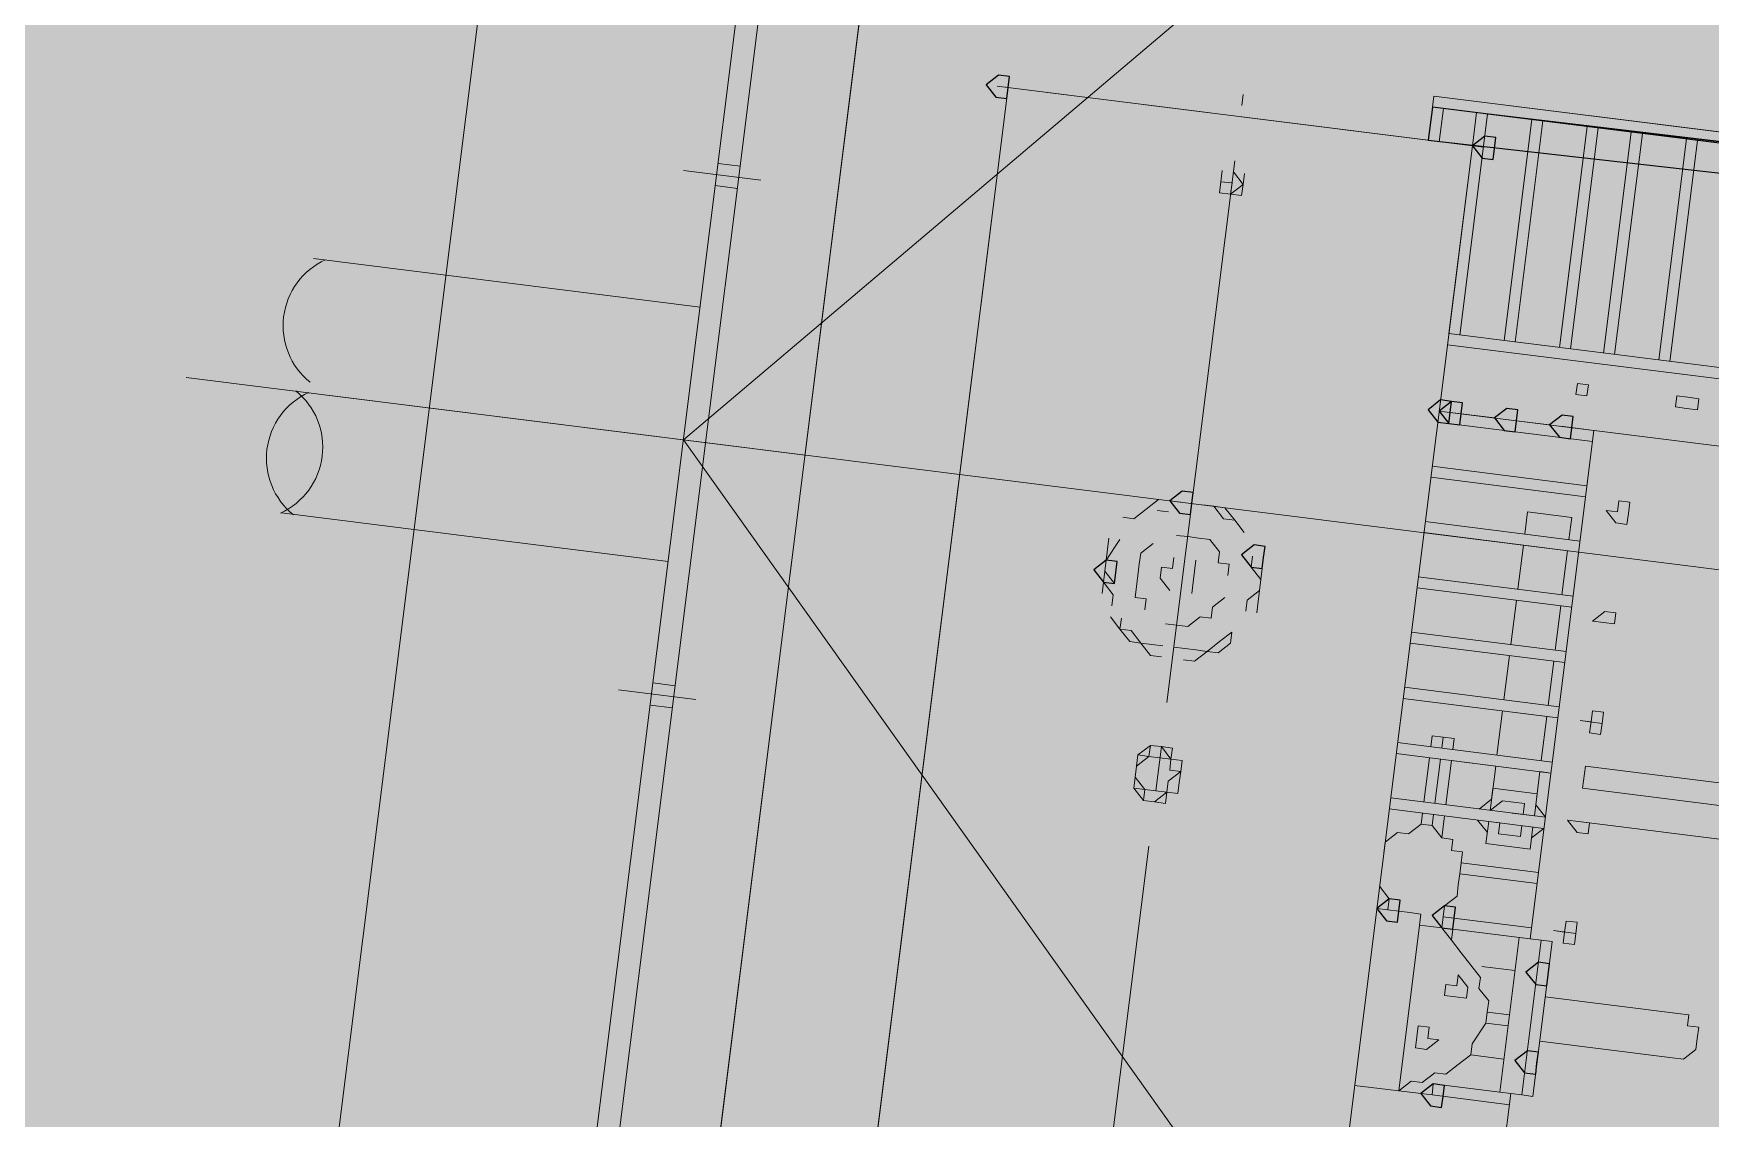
# Model space of a CAD drawing. Header units: metres. Extents: x -4 to 509425, y 7549 to 4732445.
# Drawn here: x 475990.582 to 475991.856, y 4719721.5 to 4719722.325 of the extents above; entities that cross this region are included whole.
import ezdxf

# ---------------------------------------------------------------- set-up
doc = ezdxf.new("R2010")
doc.units = ezdxf.units.M
doc.header["$LTSCALE"] = 0.01
doc.header["$MEASUREMENT"] = 0
doc.layers.get('0').update_dxf_attribs({"lineweight": 0})
doc.layers.add('_SUBESTACIÓN', color=1, linetype='Continuous')
doc.layers.add('SUBESTACION LA VID', color=253, linetype='Continuous')

# ---------------------------------------------------------------- blocks, each defined once
blk = doc.blocks.new('A$Cfff6051d')
at = {"layer": 'SUBESTACION LA VID', "transparency": 33554687}
h = blk.add_hatch(color=256, dxfattribs=at)
h.dxf.hatch_style = 2
h.paths.add_polyline_path([(475991.3225, 4719722.2835), (475991.3235, 4719722.2919), (475991.3151, 4719722.293), (475991.3057, 4719722.2856), (475991.313, 4719722.2762), (475991.3214, 4719722.2751)])
h = blk.add_hatch(color=256, dxfattribs=at)
h.dxf.hatch_style = 2
h.paths.add_polyline_path([(475991.6921, 4719722.2372), (475991.6932, 4719722.2456), (475991.6848, 4719722.2466), (475991.6753, 4719722.2393), (475991.6827, 4719722.2298), (475991.6911, 4719722.2288)])
h = blk.add_hatch(color=256, dxfattribs=at)
h.dxf.hatch_style = 2
h.paths.add_polyline_path([(475991.6584, 4719722.0366), (475991.6595, 4719722.045), (475991.6511, 4719722.0461), (475991.6416, 4719722.0387), (475991.649, 4719722.0293), (475991.6574, 4719722.0282)])
h = blk.add_hatch(color=256, dxfattribs=at)
h.dxf.hatch_style = 2
h.paths.add_polyline_path([(475991.6584, 4719722.0366), (475991.6595, 4719722.045), (475991.6511, 4719722.0461), (475991.6416, 4719722.0387), (475991.649, 4719722.0293), (475991.6574, 4719722.0282)])
h = blk.add_hatch(color=256, dxfattribs=at)
h.dxf.hatch_style = 2
h.paths.add_polyline_path([(475991.6668, 4719722.0356), (475991.6679, 4719722.044), (475991.6595, 4719722.045), (475991.65, 4719722.0377), (475991.6574, 4719722.0282), (475991.6658, 4719722.0272)])
h = blk.add_hatch(color=256, dxfattribs=at)
h.dxf.hatch_style = 2
h.paths.add_polyline_path([(475991.7088, 4719722.0303), (475991.7099, 4719722.0387), (475991.7015, 4719722.0397), (475991.692, 4719722.0324), (475991.6994, 4719722.0229), (475991.7078, 4719722.0219)])
h = blk.add_hatch(color=256, dxfattribs=at)
h.dxf.hatch_style = 2
h.paths.add_polyline_path([(475991.7508, 4719722.025), (475991.7519, 4719722.0334), (475991.7435, 4719722.0345), (475991.734, 4719722.0271), (475991.7414, 4719722.0177), (475991.7498, 4719722.0166)])
h = blk.add_hatch(color=256, dxfattribs=at)
h.dxf.hatch_style = 2
h.paths.add_polyline_path([(475991.462, 4719721.9674), (475991.4631, 4719721.9758), (475991.4547, 4719721.9768), (475991.4452, 4719721.9695), (475991.4526, 4719721.96), (475991.461, 4719721.959)])
h = blk.add_hatch(color=256, dxfattribs=at)
h.dxf.hatch_style = 2
h.paths.add_polyline_path([(475991.5166, 4719721.9264), (475991.5177, 4719721.9348), (475991.5093, 4719721.9359), (475991.4998, 4719721.9285), (475991.5072, 4719721.9191), (475991.5156, 4719721.918)])
h = blk.add_hatch(color=256, dxfattribs=at)
h.dxf.hatch_style = 2
h.paths.add_polyline_path([(475991.5166, 4719721.9264), (475991.5177, 4719721.9348), (475991.5093, 4719721.9359), (475991.4998, 4719721.9285), (475991.5072, 4719721.9191), (475991.5156, 4719721.918)])
h = blk.add_hatch(color=256, dxfattribs=at)
h.dxf.hatch_style = 2
h.paths.add_polyline_path([(475991.4043, 4719721.9149), (475991.4053, 4719721.9233), (475991.3969, 4719721.9243), (475991.3875, 4719721.917), (475991.3948, 4719721.9075), (475991.4032, 4719721.9065)])
h = blk.add_hatch(color=256, dxfattribs=at)
h.dxf.hatch_style = 2
h.paths.add_polyline_path([(475991.6194, 4719721.6575), (475991.6205, 4719721.6659), (475991.6121, 4719721.667), (475991.6026, 4719721.6597), (475991.61, 4719721.6502), (475991.6184, 4719721.6491)])
h = blk.add_hatch(color=256, dxfattribs=at)
h.dxf.hatch_style = 2
h.paths.add_polyline_path([(475991.6194, 4719721.6575), (475991.6205, 4719721.6659), (475991.6121, 4719721.667), (475991.6026, 4719721.6597), (475991.61, 4719721.6502), (475991.6184, 4719721.6491)])
h = blk.add_hatch(color=256, dxfattribs=at)
h.dxf.hatch_style = 2
h.paths.add_polyline_path([(475991.6194, 4719721.6575), (475991.6205, 4719721.6659), (475991.6121, 4719721.667), (475991.6026, 4719721.6597), (475991.61, 4719721.6502), (475991.6184, 4719721.6491)])
h = blk.add_hatch(color=256, dxfattribs=at)
h.dxf.hatch_style = 2
h.paths.add_polyline_path([(475991.6614, 4719721.6523), (475991.6625, 4719721.6607), (475991.6541, 4719721.6617), (475991.6446, 4719721.6544), (475991.652, 4719721.6449), (475991.6604, 4719721.6439)])
h = blk.add_hatch(color=256, dxfattribs=at)
h.dxf.hatch_style = 2
h.paths.add_polyline_path([(475991.6614, 4719721.6523), (475991.6625, 4719721.6607), (475991.6541, 4719721.6617), (475991.6446, 4719721.6544), (475991.652, 4719721.6449), (475991.6604, 4719721.6439)])
h = blk.add_hatch(color=256, dxfattribs=at)
h.dxf.hatch_style = 2
h.paths.add_polyline_path([(475991.7328, 4719721.6092), (475991.7339, 4719721.6176), (475991.7255, 4719721.6187), (475991.716, 4719721.6113), (475991.7234, 4719721.6019), (475991.7318, 4719721.6008)])
h = blk.add_hatch(color=256, dxfattribs=at)
h.dxf.hatch_style = 2
h.paths.add_polyline_path([(475991.7244, 4719721.542), (475991.7255, 4719721.5504), (475991.7171, 4719721.5515), (475991.7076, 4719721.5441), (475991.715, 4719721.5347), (475991.7234, 4719721.5336)])
h = blk.add_hatch(color=256, dxfattribs=at)
h.dxf.hatch_style = 2
h.paths.add_polyline_path([(475991.653, 4719721.5168), (475991.654, 4719721.5252), (475991.6456, 4719721.5263), (475991.6362, 4719721.5189), (475991.6435, 4719721.5095), (475991.6519, 4719721.5084)])
at = {"layer": 'SUBESTACION LA VID', "lineweight": 15}
for p, q in [((475990.9618, 4719720.9721), (475991.223, 4719723.0554)), ((475991.3225, 4719722.2835), (475991.1972, 4719721.2839)), ((475991.501, 4719722.2782), (475991.5, 4719722.2698)), ((475991.6417, 4719722.2435), (475991.6449, 4719722.2687)), ((475991.6533, 4719722.2676), (475991.6501, 4719722.2424)), ((475991.6869, 4719722.2634), (475991.6658, 4719722.0954)), ((475991.6753, 4719722.2393), (475991.6785, 4719722.2645)), ((475991.6994, 4719722.0912), (475991.7205, 4719722.2592)), ((475991.7289, 4719722.2582), (475991.7078, 4719722.0901)), ((475991.7414, 4719722.0859), (475991.7625, 4719722.2539)), ((475991.7709, 4719722.2529), (475991.7498, 4719722.0849)), ((475991.775, 4719722.0817), (475991.7961, 4719722.2497)), ((475991.8045, 4719722.2487), (475991.7834, 4719722.0807)), ((475991.817, 4719722.0765), (475991.8381, 4719722.2445)), ((475991.8465, 4719722.2434), (475991.8254, 4719722.0754)), ((475991.4947, 4719722.2278), (475991.4431, 4719721.8162)), ((475991.55, 4719721.2396), (475991.6753, 4719722.2393)), ((475991.6574, 4719722.0965), (475991.6753, 4719722.2393)), ((475991.0757, 4719722.2206), (475991.1345, 4719722.2132)), ((475991.102, 4719722.2258), (475991.1188, 4719722.2237)), ((475991.4842, 4719722.212), (475991.4852, 4719722.2204)), ((475991.0998, 4719722.209), (475991.1167, 4719722.2069)), ((475991.4831, 4719722.2036), (475991.4842, 4719722.212)), ((475991.4926, 4719722.211), (475991.4926, 4719722.211)), ((475990.7943, 4719722.1535), (475991.0883, 4719722.1166)), ((475992.0764, 4719722.0354), (475991.6564, 4719722.0881)), ((475993.4971, 4719721.8658), (475991.6574, 4719722.0965)), ((475990.6976, 4719722.0632), (475991.168, 4719722.0042)), ((475990.8068, 4719722.0495), (475993.9569, 4719721.6546)), ((475991.7676, 4719722.0229), (475991.65, 4719722.0377)), ((475992.0701, 4719721.985), (475991.65, 4719722.0377)), ((475991.6584, 4719722.0366), (475991.692, 4719722.0324)), ((475991.649, 4719722.0293), (475991.7666, 4719722.0145)), ((475991.7004, 4719722.0313), (475991.734, 4719722.0271)), ((475991.7424, 4719722.0261), (475991.7676, 4719722.0229)), ((475991.7676, 4719722.0229), (475991.7192, 4719721.6365)), ((475991.6437, 4719721.9873), (475991.7613, 4719721.9725)), ((475991.7624, 4719721.9809), (475991.6448, 4719721.9957)), ((475991.064, 4719721.9234), (475990.77, 4719721.9603)), ((475991.4442, 4719721.9611), (475991.4358, 4719721.9621)), ((475991.7151, 4719721.9442), (475991.7172, 4719721.961)), ((475991.7571, 4719721.9389), (475991.6395, 4719721.9537)), ((475991.6385, 4719721.9453), (475991.7561, 4719721.9305)), ((475991.7098, 4719721.9022), (475991.7141, 4719721.9358)), ((475991.7434, 4719721.898), (475991.7477, 4719721.9316)), ((475991.3959, 4719721.9159), (475991.4032, 4719721.9065)), ((475991.4452, 4719721.9012), (475991.4379, 4719721.9107)), ((475991.5145, 4719721.9096), (475991.5072, 4719721.9191)), ((475991.7518, 4719721.8969), (475991.6342, 4719721.9117)), ((475991.4022, 4719721.8981), (475991.4011, 4719721.8897)), ((475991.6332, 4719721.9033), (475991.7508, 4719721.8885)), ((475991.7046, 4719721.8602), (475991.7088, 4719721.8938)), ((475991.7382, 4719721.856), (475991.7424, 4719721.8896)), ((475991.776, 4719721.8854), (475991.7844, 4719721.8843)), ((475991.4484, 4719721.8582), (475991.4568, 4719721.8571)), ((475991.6279, 4719721.8613), (475991.7455, 4719721.8465)), ((475991.7466, 4719721.8549), (475991.629, 4719721.8697)), ((475991.4652, 4719721.8561), (475991.4736, 4719721.855)), ((475991.6993, 4719721.8182), (475991.7035, 4719721.8518)), ((475991.7329, 4719721.814), (475991.7371, 4719721.8476)), ((475991.0262, 4719721.8258), (475991.085, 4719721.8184)), ((475991.0525, 4719721.831), (475991.0693, 4719721.8289)), ((475991.7413, 4719721.8129), (475991.6237, 4719721.8277)), ((475991.0504, 4719721.8142), (475991.0672, 4719721.8121)), ((475991.6227, 4719721.8193), (475991.7403, 4719721.8045)), ((475991.694, 4719721.7762), (475991.6983, 4719721.8098)), ((475991.7276, 4719721.772), (475991.7319, 4719721.8056)), ((475991.7571, 4719721.8024), (475991.7739, 4719721.8003)), ((475991.4389, 4719721.7826), (475991.4347, 4719721.749)), ((475991.736, 4719721.7709), (475991.6184, 4719721.7857)), ((475991.6436, 4719721.7825), (475991.6447, 4719721.7909)), ((475991.6615, 4719721.7888), (475991.6447, 4719721.7909)), ((475991.652, 4719721.7814), (475991.6531, 4719721.7898)), ((475991.6615, 4719721.7888), (475991.6604, 4719721.7804)), ((475991.6174, 4719721.7773), (475991.735, 4719721.7625)), ((475991.6384, 4719721.7405), (475991.6426, 4719721.7741)), ((475991.651, 4719721.773), (475991.6468, 4719721.7394)), ((475991.6594, 4719721.772), (475991.6552, 4719721.7384)), ((475991.693, 4719721.7678), (475991.6594, 4719721.772)), ((475991.6888, 4719721.7342), (475991.693, 4719721.7678)), ((475991.7224, 4719721.73), (475991.7266, 4719721.7636)), ((475991.735, 4719721.7625), (475991.7266, 4719721.7636)), ((475991.7308, 4719721.7289), (475991.6132, 4719721.7437)), ((475991.7245, 4719721.7468), (475991.6909, 4719721.751)), ((475991.6121, 4719721.7353), (475991.7297, 4719721.7205)), ((475991.6363, 4719721.7237), (475991.6373, 4719721.7321)), ((475991.6457, 4719721.731), (475991.6447, 4719721.7226)), ((475991.7056, 4719721.7321), (475991.7224, 4719721.73)), ((475991.6541, 4719721.73), (475991.652, 4719721.7132)), ((475991.6867, 4719721.7174), (475991.6793, 4719721.7268)), ((475991.6856, 4719721.709), (475991.6877, 4719721.7258)), ((475991.7297, 4719721.7205), (475991.7203, 4719721.7132)), ((475991.756, 4719721.7258), (475992.092, 4719721.6836)), ((475991.7644, 4719721.7247), (475991.756, 4719721.7258)), ((475991.4294, 4719721.707), (475991.3778, 4719721.2954)), ((475991.7549, 4719721.7174), (475991.7633, 4719721.7163)), ((475991.6667, 4719721.6943), (475991.7255, 4719721.6869)), ((475991.7255, 4719721.6869), (475991.6667, 4719721.6943)), ((475991.6657, 4719721.6859), (475991.7245, 4719721.6785)), ((475991.6026, 4719721.6597), (475991.611, 4719721.6586)), ((475991.611, 4719721.6586), (475991.6026, 4719721.6597)), ((475991.653, 4719721.6533), (475991.7202, 4719721.6449)), ((475991.653, 4719721.6533), (475991.6614, 4719721.6523)), ((475991.6593, 4719721.6355), (475991.6614, 4719721.6523)), ((475991.6604, 4719721.6439), (475991.7192, 4719721.6365)), ((475991.7538, 4719721.6407), (475991.737, 4719721.6428)), ((475991.6961, 4719721.52), (475991.7108, 4719721.6376)), ((475991.7276, 4719721.6355), (475991.7108, 4719721.6376)), ((475991.7129, 4719721.5179), (475991.7276, 4719721.6355)), ((475991.7076, 4719721.6124), (475991.6824, 4719721.6155)), ((475991.8315, 4719721.5798), (475991.7307, 4719721.5924)), ((475991.7034, 4719721.5788), (475991.6866, 4719721.5809)), ((475991.674, 4719721.5483), (475991.6992, 4719721.5452)), ((475991.6446, 4719721.5179), (475991.6456, 4719721.5263)), ((475991.6446, 4719721.5179), (475991.7034, 4719721.5105)), ((475991.6961, 4719721.52), (475991.6456, 4719721.5263)), ((475991.7045, 4719721.5189), (475991.6929, 4719721.4265)), ((475991.6961, 4719721.52), (475991.7129, 4719721.5179))]:
    blk.add_line(p, q, dxfattribs=at)
at = {"layer": 'SUBESTACION LA VID', "lineweight": 0}
for p, q in [((475991.0374, 4719720.9626), (475991.2986, 4719723.0459)), ((475992.3515, 4719722.1886), (475991.6459, 4719722.2771)), ((475992.9648, 4719722.1117), (475991.6459, 4719722.2771))]:
    blk.add_line(p, q, dxfattribs=at)
at = {"layer": 'SUBESTACION LA VID', "lineweight": 15}
for points in [[(475994.0078, 4719722.8769), (475991.0341, 4719723.2497), (475990.7308, 4719720.8304), (475993.7045, 4719720.4576), (475994.0078, 4719722.8769)], [(475990.945, 4719720.9742), (475991.9279, 4719720.851), (475992.1891, 4719722.9342), (475991.2062, 4719723.0575), (475990.945, 4719720.9742)], [(475991.0374, 4719720.9626), (475991.2986, 4719723.0459), (475991.2062, 4719723.0575), (475990.945, 4719720.9742), (475991.0374, 4719720.9626)], [(475991.0374, 4719720.9626), (475991.2986, 4719723.0459), (475991.2062, 4719723.0575), (475990.945, 4719720.9742), (475991.0374, 4719720.9626)], [(475992.1639, 4719722.9374), (475991.0756, 4719722.0158), (475991.9027, 4719720.8541)], [(475991.3141, 4719722.2846), (475991.3225, 4719722.2835), (475991.1972, 4719721.2839), (475991.1888, 4719721.2849), (475991.2224, 4719721.2807), (475991.2171, 4719721.2387), (475991.3095, 4719721.2271), (475991.3263, 4719721.225), (475991.3232, 4719721.1998), (475991.4072, 4719721.1893), (475991.4103, 4719721.2145), (475991.4271, 4719721.2124), (475991.4355, 4719721.2113), (475991.4408, 4719721.2533), (475991.5164, 4719721.2438), (475991.5132, 4719721.2186), (475991.5122, 4719721.2102), (475992.0162, 4719721.1471)], [(475992.1499, 4719722.2139), (475991.6459, 4719722.2771), (475991.6449, 4719722.2687), (475991.6417, 4719722.2435), (475991.3141, 4719722.2846)], [(475991.6837, 4719722.2382), (475991.3141, 4719722.2846), (475991.6837, 4719722.2382)], [(475993.6704, 4719722.0233), (475991.6459, 4719722.2771), (475991.6449, 4719722.2687)], [(475991.6449, 4719722.2687), (475993.6694, 4719722.0149), (475993.6409, 4719721.7881), (475993.6577, 4719721.786), (475993.4897, 4719721.807)], [(475991.4831, 4719722.2036), (475991.4842, 4719722.212), (475991.4852, 4719722.2204)], [(475991.4936, 4719722.2194), (475991.501, 4719722.2099), (475991.4999, 4719722.2015), (475991.4915, 4719722.2026)], [(475991.502, 4719722.2183), (475991.501, 4719722.2099), (475991.4999, 4719722.2015)], [(475991.4842, 4719722.212), (475991.4831, 4719722.2036), (475991.4915, 4719722.2026), (475991.501, 4719722.2099)], [(475991.4926, 4719722.211), (475991.4915, 4719722.2026), (475991.4831, 4719722.2036), (475991.4842, 4719722.212), (475991.4926, 4719722.211)], [(475991.7551, 4719722.0586), (475991.7635, 4719722.0576), (475991.7624, 4719722.0492), (475991.754, 4719722.0502), (475991.7551, 4719722.0586)], [(475991.8307, 4719722.0492), (475991.8391, 4719722.0481), (475991.8475, 4719722.047), (475991.8464, 4719722.0386), (475991.838, 4719722.0397), (475991.8296, 4719722.0408), (475991.8307, 4719722.0492)], [(475991.4095, 4719721.9569), (475991.4179, 4719721.9558), (475991.4274, 4719721.9632), (475991.4368, 4719721.9705), (475991.4452, 4719721.9695), (475991.4536, 4719721.9684)], [(475991.4179, 4719721.9558), (475991.4274, 4719721.9632), (475991.4368, 4719721.9705), (475991.4452, 4719721.9695), (475991.4536, 4719721.9684)], [(475991.4704, 4719721.9663), (475991.4788, 4719721.9653), (475991.4862, 4719721.9558), (475991.4946, 4719721.9548), (475991.5019, 4719721.9453)], [(475991.4704, 4719721.9663), (475991.4788, 4719721.9653), (475991.4872, 4719721.9642), (475991.4946, 4719721.9548), (475991.5019, 4719721.9453)], [(475991.7487, 4719721.94), (475991.7508, 4719721.9568), (475991.7172, 4719721.961)], [(475991.7771, 4719721.962), (475991.7855, 4719721.961), (475991.7865, 4719721.9694), (475991.7949, 4719721.9683), (475991.7939, 4719721.9599), (475991.7928, 4719721.9515), (475991.7844, 4719721.9526), (475991.7771, 4719721.962)], [(475991.3938, 4719721.8991), (475991.3948, 4719721.9075), (475991.3959, 4719721.9159), (475991.3969, 4719721.9243), (475991.4074, 4719721.9401)], [(475991.3959, 4719721.9159), (475991.3969, 4719721.9243), (475991.399, 4719721.9411)], [(475991.4211, 4719721.9128), (475991.4221, 4719721.9212), (475991.4232, 4719721.9296), (475991.4326, 4719721.9369)], [(475991.4505, 4719721.9432), (475991.4589, 4719721.9422), (475991.4673, 4719721.9411), (475991.4757, 4719721.9401), (475991.483, 4719721.9306), (475991.482, 4719721.9222), (475991.4904, 4719721.9212), (475991.4893, 4719721.9128)], [(475991.4379, 4719721.9107), (475991.4389, 4719721.9191), (475991.4473, 4719721.918), (475991.4484, 4719721.9264)], [(475991.4652, 4719721.9243), (475991.4641, 4719721.9159), (475991.4631, 4719721.9075), (475991.462, 4719721.8991)], [(475991.5082, 4719721.9275), (475991.5072, 4719721.9191), (475991.5145, 4719721.9096), (475991.5135, 4719721.9012), (475991.504, 4719721.8939), (475991.503, 4719721.8855)], [(475991.5166, 4719721.9264), (475991.5145, 4719721.9096), (475991.5135, 4719721.9012), (475991.5124, 4719721.8928), (475991.5114, 4719721.8844)], [(475991.4022, 4719721.8981), (475991.3948, 4719721.9075), (475991.3959, 4719721.9159)], [(475991.4263, 4719721.8865), (475991.4274, 4719721.8949), (475991.419, 4719721.896), (475991.42, 4719721.9044), (475991.4211, 4719721.9128)], [(475991.4872, 4719721.896), (475991.4778, 4719721.8886), (475991.4767, 4719721.8802), (475991.4683, 4719721.8813), (475991.4589, 4719721.8739), (475991.4505, 4719721.875), (475991.4421, 4719721.876)], [(475991.7665, 4719721.878), (475991.776, 4719721.8854), (475991.7844, 4719721.8843), (475991.7833, 4719721.8759), (475991.7749, 4719721.877), (475991.7665, 4719721.878)], [(475991.4389, 4719721.8508), (475991.4305, 4719721.8519), (475991.4232, 4719721.8613), (475991.4148, 4719721.8624), (475991.4074, 4719721.8718), (475991.4001, 4719721.8813)], [(475991.44, 4719721.8592), (475991.4316, 4719721.8603), (475991.4232, 4719721.8613), (475991.4158, 4719721.8708), (475991.4074, 4719721.8718), (475991.4085, 4719721.8802)], [(475991.4925, 4719721.8697), (475991.4914, 4719721.8613), (475991.482, 4719721.854), (475991.4736, 4719721.855), (475991.4641, 4719721.8477), (475991.4557, 4719721.8487)], [(475991.4925, 4719721.8697), (475991.483, 4719721.8624), (475991.4736, 4719721.855), (475991.4652, 4719721.8561), (475991.4568, 4719721.8571)], [(475991.7571, 4719721.8024), (475991.7655, 4719721.8014), (475991.7665, 4719721.8098), (475991.7749, 4719721.8087), (475991.7739, 4719721.8003), (475991.7728, 4719721.7919), (475991.7644, 4719721.793), (475991.7655, 4719721.8014), (475991.7571, 4719721.8024)], [(475991.4473, 4719721.7815), (475991.4389, 4719721.7826), (475991.4305, 4719721.7836), (475991.4294, 4719721.7752), (475991.421, 4719721.7763), (475991.42, 4719721.7679), (475991.4189, 4719721.7595), (475991.4179, 4719721.7511), (475991.4263, 4719721.75), (475991.4252, 4719721.7416), (475991.4336, 4719721.7406), (475991.442, 4719721.7395), (475991.4431, 4719721.7479), (475991.4515, 4719721.7469), (475991.4525, 4719721.7553), (475991.4536, 4719721.7637)], [(475991.42, 4719721.7679), (475991.4189, 4719721.7595), (475991.4263, 4719721.75), (475991.4347, 4719721.749), (475991.4431, 4719721.7479), (475991.4441, 4719721.7563), (475991.4536, 4719721.7637), (475991.4452, 4719721.7647), (475991.4462, 4719721.7731), (475991.4378, 4719721.7742), (475991.4294, 4719721.7752), (475991.42, 4719721.7679), (475991.4189, 4719721.7595), (475991.4179, 4719721.7511), (475991.4252, 4719721.7416), (475991.4336, 4719721.7406), (475991.4431, 4719721.7479), (475991.4515, 4719721.7469), (475991.4525, 4719721.7553), (475991.4536, 4719721.7637), (475991.4546, 4719721.7721), (475991.4462, 4719721.7731), (475991.4389, 4719721.7826), (475991.4305, 4719721.7836), (475991.421, 4719721.7763), (475991.42, 4719721.7679), (475991.421, 4719721.7763), (475991.4305, 4719721.7836), (475991.4389, 4719721.7826), (475991.4473, 4719721.7815), (475991.4462, 4719721.7731), (475991.4546, 4719721.7721), (475991.4536, 4719721.7637), (475991.4525, 4719721.7553), (475991.4515, 4719721.7469), (475991.4431, 4719721.7479), (475991.442, 4719721.7395), (475991.4336, 4719721.7406), (475991.4252, 4719721.7416), (475991.4179, 4719721.7511), (475991.4189, 4719721.7595), (475991.42, 4719721.7679)], [(475991.8873, 4719721.752), (475991.7612, 4719721.7678), (475991.7591, 4719721.751), (475991.8851, 4719721.7352)], [(475991.6804, 4719721.7352), (475991.6898, 4719721.7426), (475991.6909, 4719721.751)], [(475991.7245, 4719721.7468), (475991.7234, 4719721.7384), (475991.7308, 4719721.7289)], [(475991.6888, 4719721.7342), (475991.6982, 4719721.7415), (475991.7066, 4719721.7405), (475991.715, 4719721.7394), (475991.714, 4719721.731)], [(475991.6079, 4719721.7017), (475991.609, 4719721.7101), (475991.6184, 4719721.7174), (475991.6268, 4719721.7163), (475991.6363, 4719721.7237), (475991.6447, 4719721.7226), (475991.652, 4719721.7132), (475991.6604, 4719721.7121), (475991.6594, 4719721.7037), (475991.6678, 4719721.7027), (475991.6667, 4719721.6943), (475991.6657, 4719721.6859), (475991.6646, 4719721.6775), (475991.6636, 4719721.6691), (475991.6541, 4719721.6617)], [(475991.6856, 4719721.709), (475991.7192, 4719721.7048), (475991.7213, 4719721.7216)], [(475991.7129, 4719721.7226), (475991.7119, 4719721.7142), (475991.7035, 4719721.7153), (475991.6951, 4719721.7163), (475991.6961, 4719721.7247), (475991.6877, 4719721.7258)], [(475991.7476, 4719721.7268), (475991.756, 4719721.7258), (475991.7644, 4719721.7247), (475991.7633, 4719721.7163), (475991.7549, 4719721.7174), (475991.7476, 4719721.7268)], [(475991.611, 4719721.6586), (475991.6121, 4719721.667), (475991.6048, 4719721.6765)], [(475991.5858, 4719721.5252), (475991.611, 4719721.5221), (475991.6194, 4719721.521), (475991.6352, 4719721.647), (475991.6362, 4719721.6554), (475991.6278, 4719721.6565), (475991.6026, 4719721.6597)], [(475991.6541, 4719721.6617), (475991.653, 4719721.6533), (475991.652, 4719721.6449)], [(475991.6352, 4719721.647), (475991.6436, 4719721.646), (475991.652, 4719721.6449), (475991.6593, 4719721.6355), (475991.6667, 4719721.626), (475991.674, 4719721.6166), (475991.6814, 4719721.6071), (475991.6803, 4719721.5987), (475991.6877, 4719721.5893), (475991.6866, 4719721.5809), (475991.6856, 4719721.5725), (475991.6751, 4719721.5567), (475991.674, 4719721.5483), (475991.6646, 4719721.541), (475991.6551, 4719721.5336), (475991.6467, 4719721.5347), (475991.6372, 4719721.5273), (475991.6288, 4719721.5284), (475991.6194, 4719721.521)], [(475991.737, 4719721.6428), (475991.7454, 4719721.6417), (475991.7465, 4719721.6501), (475991.7549, 4719721.6491), (475991.7538, 4719721.6407), (475991.7528, 4719721.6323), (475991.7444, 4719721.6333), (475991.7454, 4719721.6417), (475991.737, 4719721.6428)], [(475991.7276, 4719721.6355), (475991.7129, 4719721.5179), (475991.7213, 4719721.5168), (475991.736, 4719721.6344), (475991.7276, 4719721.6355)], [(475991.6551, 4719721.6019), (475991.6635, 4719721.6008), (475991.6646, 4719721.6092), (475991.6719, 4719721.5998), (475991.6709, 4719721.5914), (475991.6625, 4719721.5924), (475991.6541, 4719721.5935), (475991.6551, 4719721.6019)], [(475991.6866, 4719721.5809), (475991.6856, 4719721.5725), (475991.7024, 4719721.5704)], [(475991.7265, 4719721.5588), (475991.8273, 4719721.5462), (475991.8357, 4719721.5451), (475991.8452, 4719721.5525), (475991.8462, 4719721.5609), (475991.8473, 4719721.5693), (475991.8389, 4719721.5703), (475991.8399, 4719721.5787), (475991.8315, 4719721.5798)], [(475991.6331, 4719721.562), (475991.6341, 4719721.5704), (475991.6425, 4719721.5693), (475991.6415, 4719721.5609), (475991.6499, 4719721.5599), (475991.6404, 4719721.5525), (475991.632, 4719721.5536), (475991.6331, 4719721.562)], [(475991.5858, 4719721.5252), (475991.6446, 4719721.5179), (475991.6194, 4719721.521)]]:
    blk.add_lwpolyline(points, dxfattribs=at)
at = {"layer": 'SUBESTACION LA VID'}
for points in [[(475991.3225, 4719722.2835), (475991.3235, 4719722.2919), (475991.3151, 4719722.293), (475991.3057, 4719722.2856), (475991.313, 4719722.2762), (475991.3214, 4719722.2751)], [(475991.6417, 4719722.2435), (475993.6694, 4719722.0149), (475991.6449, 4719722.2687)], [(475991.6921, 4719722.2372), (475991.6932, 4719722.2456), (475991.6848, 4719722.2466), (475991.6753, 4719722.2393), (475991.6827, 4719722.2298), (475991.6911, 4719722.2288)], [(475991.6584, 4719722.0366), (475991.6595, 4719722.045), (475991.6511, 4719722.0461), (475991.6416, 4719722.0387), (475991.649, 4719722.0293), (475991.6574, 4719722.0282)], [(475991.6584, 4719722.0366), (475991.6595, 4719722.045), (475991.6511, 4719722.0461), (475991.6416, 4719722.0387), (475991.649, 4719722.0293), (475991.6574, 4719722.0282)], [(475991.6668, 4719722.0356), (475991.6679, 4719722.044), (475991.6595, 4719722.045), (475991.65, 4719722.0377), (475991.6574, 4719722.0282), (475991.6658, 4719722.0272)], [(475991.7088, 4719722.0303), (475991.7099, 4719722.0387), (475991.7015, 4719722.0397), (475991.692, 4719722.0324), (475991.6994, 4719722.0229), (475991.7078, 4719722.0219)], [(475991.7508, 4719722.025), (475991.7519, 4719722.0334), (475991.7435, 4719722.0345), (475991.734, 4719722.0271), (475991.7414, 4719722.0177), (475991.7498, 4719722.0166)], [(475991.462, 4719721.9674), (475991.4631, 4719721.9758), (475991.4547, 4719721.9768), (475991.4452, 4719721.9695), (475991.4526, 4719721.96), (475991.461, 4719721.959)], [(475991.5166, 4719721.9264), (475991.5177, 4719721.9348), (475991.5093, 4719721.9359), (475991.4998, 4719721.9285), (475991.5072, 4719721.9191), (475991.5156, 4719721.918)], [(475991.5166, 4719721.9264), (475991.5177, 4719721.9348), (475991.5093, 4719721.9359), (475991.4998, 4719721.9285), (475991.5072, 4719721.9191), (475991.5156, 4719721.918)], [(475991.4043, 4719721.9149), (475991.4053, 4719721.9233), (475991.3969, 4719721.9243), (475991.3875, 4719721.917), (475991.3948, 4719721.9075), (475991.4032, 4719721.9065)], [(475991.6194, 4719721.6575), (475991.6205, 4719721.6659), (475991.6121, 4719721.667), (475991.6026, 4719721.6597), (475991.61, 4719721.6502), (475991.6184, 4719721.6491)], [(475991.6194, 4719721.6575), (475991.6205, 4719721.6659), (475991.6121, 4719721.667), (475991.6026, 4719721.6597), (475991.61, 4719721.6502), (475991.6184, 4719721.6491)], [(475991.6194, 4719721.6575), (475991.6205, 4719721.6659), (475991.6121, 4719721.667), (475991.6026, 4719721.6597), (475991.61, 4719721.6502), (475991.6184, 4719721.6491)], [(475991.6614, 4719721.6523), (475991.6625, 4719721.6607), (475991.6541, 4719721.6617), (475991.6446, 4719721.6544), (475991.652, 4719721.6449), (475991.6604, 4719721.6439)], [(475991.6614, 4719721.6523), (475991.6625, 4719721.6607), (475991.6541, 4719721.6617), (475991.6446, 4719721.6544), (475991.652, 4719721.6449), (475991.6604, 4719721.6439)], [(475991.7328, 4719721.6092), (475991.7339, 4719721.6176), (475991.7255, 4719721.6187), (475991.716, 4719721.6113), (475991.7234, 4719721.6019), (475991.7318, 4719721.6008)], [(475991.7244, 4719721.542), (475991.7255, 4719721.5504), (475991.7171, 4719721.5515), (475991.7076, 4719721.5441), (475991.715, 4719721.5347), (475991.7234, 4719721.5336)], [(475991.653, 4719721.5168), (475991.654, 4719721.5252), (475991.6456, 4719721.5263), (475991.6362, 4719721.5189), (475991.6435, 4719721.5095), (475991.6519, 4719721.5084)]]:
    blk.add_lwpolyline(points, close=True, dxfattribs=at)
at = {"layer": 'SUBESTACION LA VID', "lineweight": 0}
for points in [[(475991.3225, 4719722.2835), (475991.3235, 4719722.2919), (475991.3151, 4719722.293), (475991.3057, 4719722.2856), (475991.313, 4719722.2762), (475991.3214, 4719722.2751)], [(475991.6417, 4719722.2435), (475993.6694, 4719722.0149), (475991.6449, 4719722.2687)], [(475991.6921, 4719722.2372), (475991.6932, 4719722.2456), (475991.6848, 4719722.2466), (475991.6753, 4719722.2393), (475991.6827, 4719722.2298), (475991.6911, 4719722.2288)], [(475991.6584, 4719722.0366), (475991.6595, 4719722.045), (475991.6511, 4719722.0461), (475991.6416, 4719722.0387), (475991.649, 4719722.0293), (475991.6574, 4719722.0282)], [(475991.6584, 4719722.0366), (475991.6595, 4719722.045), (475991.6511, 4719722.0461), (475991.6416, 4719722.0387), (475991.649, 4719722.0293), (475991.6574, 4719722.0282)], [(475991.6668, 4719722.0356), (475991.6679, 4719722.044), (475991.6595, 4719722.045), (475991.65, 4719722.0377), (475991.6574, 4719722.0282), (475991.6658, 4719722.0272)], [(475991.7088, 4719722.0303), (475991.7099, 4719722.0387), (475991.7015, 4719722.0397), (475991.692, 4719722.0324), (475991.6994, 4719722.0229), (475991.7078, 4719722.0219)], [(475991.7508, 4719722.025), (475991.7519, 4719722.0334), (475991.7435, 4719722.0345), (475991.734, 4719722.0271), (475991.7414, 4719722.0177), (475991.7498, 4719722.0166)], [(475991.462, 4719721.9674), (475991.4631, 4719721.9758), (475991.4547, 4719721.9768), (475991.4452, 4719721.9695), (475991.4526, 4719721.96), (475991.461, 4719721.959)], [(475991.5166, 4719721.9264), (475991.5177, 4719721.9348), (475991.5093, 4719721.9359), (475991.4998, 4719721.9285), (475991.5072, 4719721.9191), (475991.5156, 4719721.918)], [(475991.5166, 4719721.9264), (475991.5177, 4719721.9348), (475991.5093, 4719721.9359), (475991.4998, 4719721.9285), (475991.5072, 4719721.9191), (475991.5156, 4719721.918)], [(475991.4043, 4719721.9149), (475991.4053, 4719721.9233), (475991.3969, 4719721.9243), (475991.3875, 4719721.917), (475991.3948, 4719721.9075), (475991.4032, 4719721.9065)], [(475991.6194, 4719721.6575), (475991.6205, 4719721.6659), (475991.6121, 4719721.667), (475991.6026, 4719721.6597), (475991.61, 4719721.6502), (475991.6184, 4719721.6491)], [(475991.6194, 4719721.6575), (475991.6205, 4719721.6659), (475991.6121, 4719721.667), (475991.6026, 4719721.6597), (475991.61, 4719721.6502), (475991.6184, 4719721.6491)], [(475991.6194, 4719721.6575), (475991.6205, 4719721.6659), (475991.6121, 4719721.667), (475991.6026, 4719721.6597), (475991.61, 4719721.6502), (475991.6184, 4719721.6491)], [(475991.6614, 4719721.6523), (475991.6625, 4719721.6607), (475991.6541, 4719721.6617), (475991.6446, 4719721.6544), (475991.652, 4719721.6449), (475991.6604, 4719721.6439)], [(475991.6614, 4719721.6523), (475991.6625, 4719721.6607), (475991.6541, 4719721.6617), (475991.6446, 4719721.6544), (475991.652, 4719721.6449), (475991.6604, 4719721.6439)], [(475991.7328, 4719721.6092), (475991.7339, 4719721.6176), (475991.7255, 4719721.6187), (475991.716, 4719721.6113), (475991.7234, 4719721.6019), (475991.7318, 4719721.6008)], [(475991.7244, 4719721.542), (475991.7255, 4719721.5504), (475991.7171, 4719721.5515), (475991.7076, 4719721.5441), (475991.715, 4719721.5347), (475991.7234, 4719721.5336)], [(475991.653, 4719721.5168), (475991.654, 4719721.5252), (475991.6456, 4719721.5263), (475991.6362, 4719721.5189), (475991.6435, 4719721.5095), (475991.6519, 4719721.5084)]]:
    blk.add_lwpolyline(points, close=True, dxfattribs=at)
for points in [[(475991.3141, 4719722.2846), (475991.6417, 4719722.2435), (475991.3141, 4719722.2846)], [(475993.6694, 4719722.0149), (475991.6449, 4719722.2687), (475993.6694, 4719722.0149), (475991.6417, 4719722.2435)], [(475992.9648, 4719722.1117), (475993.6704, 4719722.0233), (475991.6449, 4719722.2687), (475992.9648, 4719722.1117)]]:
    blk.add_lwpolyline(points, dxfattribs=at)
at = {"layer": 'SUBESTACION LA VID', "lineweight": 15}
for points in [[(475990.8035, 4719722.1526), (475990.7861, 4719722.1447), (475990.774, 4719722.1283), (475990.7717, 4719722.1094), (475990.7693, 4719722.0904), (475990.7769, 4719722.0716), (475990.7918, 4719722.0596)], [(475990.7908, 4719722.0518), (475990.7734, 4719722.0439), (475990.7614, 4719722.0275), (475990.759, 4719722.0086), (475990.7566, 4719721.9896), (475990.7643, 4719721.9708), (475990.7792, 4719721.9588)], [(475990.7692, 4719721.9601), (475990.7866, 4719721.968), (475990.7986, 4719721.9844), (475990.801, 4719722.0033), (475990.8034, 4719722.0223), (475990.7958, 4719722.0411), (475990.7809, 4719722.0531)]]:
    blk.add_open_spline(points, degree=3, knots=[0, 0, 0, 0, 1, 1, 1, 2, 2, 2, 2], dxfattribs=at)

msp = doc.modelspace()

# ---------------------------------------------------------------- hatches: boundary and pattern name
at = {"layer": '_SUBESTACIÓN', "transparency": 33554559}
h = msp.add_hatch(color=1, dxfattribs=at)
h.dxf.hatch_style = 1
h.paths.add_polyline_path([(475968.6399, 4719805.825), (476089.9386, 4719790.615), (476078.1686, 4719696.74), (475956.8686, 4719711.9502)])

# ---------------------------------------------------------------- block references
at = {"linetype": 'Continuous'}
msp.add_blockref('A$Cfff6051d', (0, 0), dxfattribs=at)

doc.saveas('drawing.dxf')
